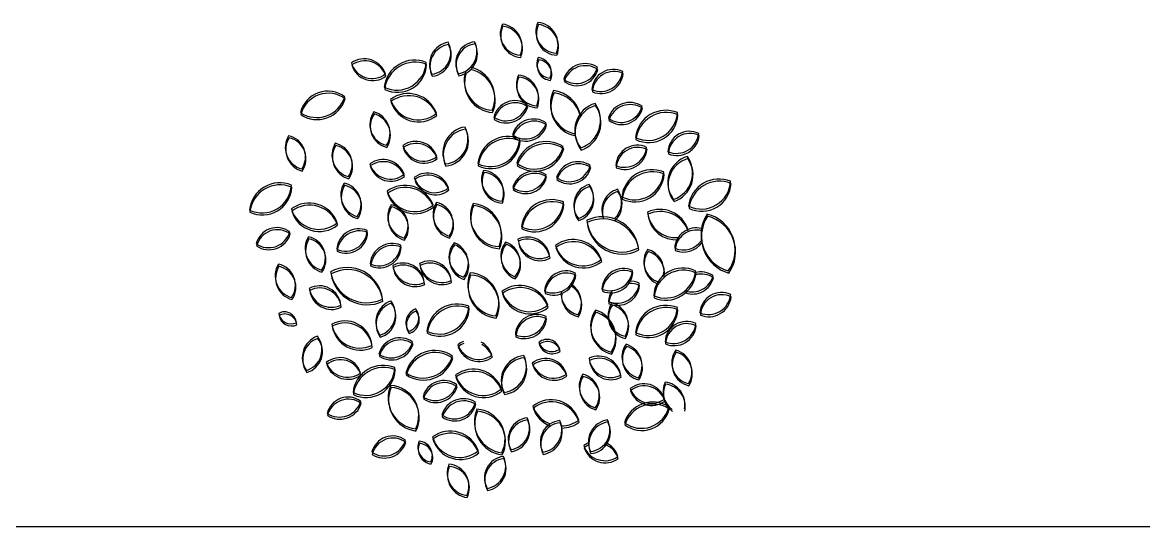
# Model space of a CAD drawing. Header units: inches. Extents: x 15 to 22798, y 21 to 21519.
# Drawn here: x 15844.7 to 15910.4, y 13372.7 to 13402.2 of the extents above; entities that cross this region are included whole.
import ezdxf

# ---------------------------------------------------------------- set-up
doc = ezdxf.new("R2010")
doc.units = ezdxf.units.IN
doc.header["$MEASUREMENT"] = 0
doc.layers.add('ARREDAMENTO', color=8, linetype='Continuous', lineweight=13)

msp = doc.modelspace()

# ---------------------------------------------------------------- linework, layer by layer
for p, q in [((14871.447, 13372.684), (16901.652, 13372.686)), ((15005.711, 13372.692), (16436.668, 13372.693)), ((15682.683, 13372.693), (16060.683, 13372.693))]:
    msp.add_line(p, q)
at = {"layer": 'ARREDAMENTO', "linetype": 'ByBlock', "lineweight": -3}
for centre, radius, start, end in [((15873.921, 13401.546), 1.26, 153.39454, 266.0501), ((15872.632, 13400.81), 1.31, 336.57365, 82.87099), ((15876.011, 13401.668), 1.26, 154.579, 267.23455), ((15876.037, 13401.544), 1.26, 154.5696, 267.22515), ((15874.738, 13400.906), 1.31, 337.75811, 84.05544), ((15874.764, 13400.781), 1.31, 337.74871, 84.04605), ((15873.947, 13401.421), 1.26, 153.38515, 266.0407), ((15872.658, 13400.685), 1.31, 336.56425, 82.86159), ((15869.828, 13399.754), 1.31, 99.88175, 206.17908), ((15869.854, 13399.631), 1.31, 99.87235, 206.16969), ((15868.505, 13400.428), 1.26, 276.70264, 29.35819), ((15868.531, 13400.304), 1.26, 276.69324, 29.34879), ((15871.311, 13399.825), 1.26, 96.70264, 209.35819), ((15871.337, 13399.701), 1.26, 96.69324, 209.34879), ((15869.988, 13400.498), 1.31, 279.88175, 26.17908), ((15870.014, 13400.374), 1.31, 279.87235, 26.16969), ((15864.698, 13398.77), 1.31, 18.90131, 125.19864), ((15875.638, 13399.774), 0.833, 153.39454, 266.0501), ((15874.786, 13399.288), 0.866, 336.57365, 82.87099), ((15865.156, 13400.182), 1.26, 195.7222, 308.37775), ((15864.724, 13398.647), 1.31, 18.89191, 125.18924), ((15865.182, 13400.059), 1.26, 195.7128, 308.36835), ((15867.643, 13398.22), 1.785, 67.5372, 173.83454), ((15866.611, 13399.959), 1.716, 244.35809, 357.01365), ((15867.668, 13398.097), 1.785, 67.5278, 173.82514), ((15866.637, 13399.835), 1.716, 244.3487, 357.00425), ((15870.507, 13397.791), 1.836, 336.57365, 76.91637), ((15870.533, 13397.667), 1.836, 336.56425, 76.90698), ((15875.663, 13399.649), 0.833, 153.38515, 266.0407), ((15874.811, 13399.163), 0.866, 336.56425, 82.86159), ((15877.63, 13398.491), 1.31, 56.45011, 162.74744), ((15877.132, 13399.889), 1.26, 233.271, 345.92655), ((15877.656, 13398.366), 1.31, 56.44071, 162.73805), ((15877.158, 13399.764), 1.26, 233.2616, 345.91716), ((15879.291, 13398.2), 1.26, 64.35809, 177.01365), ((15872.314, 13398.823), 1.765, 162.41137, 266.0501), ((15872.339, 13398.698), 1.765, 162.40197, 266.0407), ((15874.866, 13398.587), 1.26, 154.579, 267.23455), ((15874.891, 13398.462), 1.26, 154.5696, 267.22515), ((15873.592, 13397.824), 1.31, 337.75811, 84.05544), ((15873.618, 13397.7), 1.31, 337.74871, 84.04605), ((15878.534, 13399.476), 1.31, 247.5372, 353.83454), ((15879.317, 13398.074), 1.26, 64.3487, 177.00425), ((15878.56, 13399.351), 1.31, 247.5278, 353.82514), ((15862.562, 13396.523), 1.66, 53.271, 165.92655), ((15877.366, 13397.425), 1.763, 153.39454, 259.26151), ((15875.562, 13396.396), 1.833, 14.26801, 82.87099), ((15861.906, 13398.365), 1.726, 236.45011, 342.74744), ((15862.587, 13396.4), 1.66, 53.2616, 165.91716), ((15861.931, 13398.243), 1.726, 236.44071, 342.73805), ((15867.274, 13396.287), 1.756, 20.00529, 126.30263), ((15867.851, 13398.19), 1.688, 196.82618, 309.48174), ((15867.3, 13396.163), 1.756, 19.99589, 126.29323), ((15867.876, 13398.067), 1.688, 196.81678, 309.47234), ((15873.512, 13396.369), 1.26, 54.45545, 167.11101), ((15873.538, 13396.245), 1.26, 54.44606, 167.10161), ((15877.391, 13397.3), 1.763, 153.38515, 259.25212), ((15875.588, 13396.271), 1.833, 14.25861, 82.86159), ((15878.67, 13395.883), 1.643, 105.86302, 218.51857), ((15876.826, 13396.475), 1.709, 289.04213, 35.33947), ((15880.247, 13396.213), 1.31, 56.45011, 162.74744), ((15866.284, 13396.239), 1.26, 144.23455, 256.8901), ((15866.309, 13396.116), 1.26, 144.22515, 256.88071), ((15864.894, 13395.718), 1.31, 327.41366, 73.711), ((15864.919, 13395.595), 1.31, 327.40426, 73.7016), ((15872.986, 13397.757), 1.31, 237.63456, 343.9319), ((15873.011, 13397.633), 1.31, 237.62516, 343.9225), ((15878.695, 13395.758), 1.643, 105.85362, 218.50918), ((15876.852, 13396.35), 1.709, 289.03273, 35.33007), ((15879.749, 13397.612), 1.26, 233.271, 345.92655), ((15880.272, 13396.088), 1.31, 56.44071, 162.73805), ((15879.774, 13397.486), 1.26, 233.2616, 345.91716), ((15882.362, 13395.278), 1.785, 67.5372, 173.83454), ((15881.33, 13397.016), 1.716, 244.35809, 357.01365), ((15882.387, 13395.152), 1.785, 67.5278, 173.82514), ((15881.355, 13396.891), 1.716, 244.3487, 357.00425), ((15874.627, 13395.243), 1.31, 56.45011, 162.74744), ((15874.13, 13396.642), 1.26, 233.271, 345.92655), ((15874.653, 13395.119), 1.31, 56.44071, 162.73805), ((15874.155, 13396.517), 1.26, 233.2616, 345.91716), ((15861.379, 13394.888), 1.31, 148.24221, 254.53955), ((15859.997, 13394.346), 1.26, 325.0631, 77.71865), ((15870.831, 13394.57), 1.532, 98.77776, 205.0751), ((15870.856, 13394.446), 1.532, 98.76836, 205.0657), ((15869.3, 13395.386), 1.473, 275.59865, 28.25421), ((15869.325, 13395.263), 1.473, 275.58925, 28.24481), ((15873.12, 13393.746), 1.785, 67.5372, 173.83454), ((15883.746, 13394.574), 1.26, 64.35809, 177.01365), ((15882.989, 13395.85), 1.31, 247.5372, 353.83454), ((15883.771, 13394.448), 1.26, 64.3487, 177.00425), ((15883.014, 13395.724), 1.31, 247.5278, 353.82514), ((15861.404, 13394.765), 1.31, 148.23281, 254.53015), ((15860.022, 13394.224), 1.26, 325.0537, 77.70926), ((15864.113, 13394.44), 1.31, 148.24221, 254.53955), ((15864.138, 13394.317), 1.31, 148.23281, 254.53015), ((15862.731, 13393.899), 1.26, 325.0631, 77.71865), ((15862.755, 13393.776), 1.26, 325.0537, 77.70926), ((15867.711, 13393.933), 1.31, 18.90131, 125.19864), ((15868.169, 13395.345), 1.26, 195.7222, 308.37775), ((15867.736, 13393.81), 1.31, 18.89191, 125.18924), ((15868.194, 13395.222), 1.26, 195.7128, 308.36835), ((15872.088, 13395.485), 1.716, 244.35809, 357.01365), ((15873.145, 13393.622), 1.785, 67.5278, 173.82514), ((15872.113, 13395.361), 1.716, 244.3487, 357.00425), ((15875.355, 13393.426), 1.809, 56.45011, 162.74744), ((15874.668, 13395.357), 1.739, 233.271, 345.92655), ((15875.38, 13393.302), 1.809, 56.44071, 162.73805), ((15874.693, 13395.232), 1.739, 233.2616, 345.91716), ((15880.69, 13393.758), 1.26, 64.35809, 177.01365), ((15879.933, 13395.035), 1.31, 247.5372, 353.83454), ((15880.715, 13393.633), 1.26, 64.3487, 177.00425), ((15865.798, 13392.869), 1.31, 20.00529, 126.30263), ((15879.958, 13394.909), 1.31, 247.5278, 353.82514), ((15884.061, 13392.834), 1.586, 105.86302, 218.51857), ((15884.086, 13392.707), 1.586, 105.85362, 218.50918), ((15882.282, 13393.405), 1.649, 289.04213, 35.33947), ((15882.307, 13393.279), 1.649, 289.03273, 35.33007), ((15866.228, 13394.29), 1.26, 196.82618, 309.48174), ((15865.823, 13392.746), 1.31, 19.99589, 126.29323), ((15866.253, 13394.167), 1.26, 196.81678, 309.47234), ((15872.827, 13393.006), 1.26, 154.579, 267.23455), ((15871.553, 13392.244), 1.31, 337.75811, 84.05544), ((15877.212, 13392.743), 1.31, 56.45011, 162.74744), ((15876.714, 13394.142), 1.26, 233.271, 345.92655), ((15877.236, 13392.618), 1.31, 56.44071, 162.73805), ((15876.739, 13394.017), 1.26, 233.2616, 345.91716), ((15881.555, 13391.801), 1.785, 67.5372, 173.83454), ((15868.403, 13392.076), 1.31, 20.00529, 126.30263), ((15868.833, 13393.496), 1.26, 196.82618, 309.48174), ((15868.427, 13391.952), 1.31, 19.99589, 126.29323), ((15868.858, 13393.373), 1.26, 196.81678, 309.47234), ((15872.852, 13392.882), 1.26, 154.5696, 267.22515), ((15871.578, 13392.12), 1.31, 337.74871, 84.04605), ((15874.65, 13392.18), 1.31, 57.63456, 163.9319), ((15874.124, 13393.568), 1.26, 234.45545, 347.11101), ((15874.675, 13392.055), 1.31, 57.62516, 163.9225), ((15874.149, 13393.443), 1.26, 234.44606, 347.10161), ((15880.523, 13393.539), 1.716, 244.35809, 357.01365), ((15881.579, 13391.675), 1.785, 67.5278, 173.82514), ((15880.548, 13393.414), 1.716, 244.3487, 357.00425), ((15885.474, 13391.255), 1.785, 67.5372, 173.83454), ((15884.442, 13392.994), 1.716, 244.35809, 357.01365), ((15885.498, 13391.129), 1.785, 67.5278, 173.82514), ((15859.745, 13391.032), 1.785, 67.5372, 173.83454), ((15858.713, 13392.77), 1.716, 244.35809, 357.01365), ((15859.769, 13390.909), 1.785, 67.5278, 173.82514), ((15858.738, 13392.648), 1.716, 244.3487, 357.00425), ((15864.634, 13392.103), 1.31, 148.24221, 254.53955), ((15864.659, 13391.98), 1.31, 148.23281, 254.53015), ((15863.252, 13391.562), 1.26, 325.0631, 77.71865), ((15863.277, 13391.439), 1.26, 325.0537, 77.70926), ((15867.078, 13390.913), 1.756, 20.00529, 126.30263), ((15867.655, 13392.816), 1.688, 196.82618, 309.48174), ((15867.103, 13390.789), 1.756, 19.99589, 126.29323), ((15867.679, 13392.693), 1.688, 196.81678, 309.47234), ((15878.224, 13391.509), 1.26, 105.81424, 218.46979), ((15878.248, 13391.383), 1.26, 105.80484, 218.46039), ((15876.811, 13391.964), 1.31, 288.99335, 35.29068), ((15876.836, 13391.839), 1.31, 288.98395, 35.28129), ((15879.879, 13391.224), 1.26, 105.86302, 198.52336), ((15879.904, 13391.099), 1.26, 105.85362, 198.51397), ((15878.466, 13391.678), 1.31, 312.16657, 35.33947), ((15878.491, 13391.553), 1.31, 312.15718, 35.33007), ((15884.467, 13392.867), 1.716, 244.3487, 357.00425), ((15861.463, 13389.872), 1.756, 20.00529, 126.30263), ((15867.383, 13390.838), 1.31, 148.24221, 254.53955), ((15866.001, 13390.296), 1.26, 325.0631, 77.71865), ((15870.036, 13390.958), 1.31, 147.41366, 253.711), ((15870.06, 13390.834), 1.31, 147.40426, 253.7016), ((15868.646, 13390.437), 1.26, 324.23455, 76.8901), ((15868.67, 13390.313), 1.26, 324.22515, 76.88071), ((15872.68, 13390.845), 1.767, 154.579, 267.23455), ((15870.894, 13389.776), 1.837, 337.75811, 84.05544), ((15875.682, 13390.047), 1.785, 67.5372, 173.83454), ((15874.65, 13391.786), 1.716, 244.35809, 357.01365), ((15875.706, 13389.923), 1.785, 67.5278, 173.82514), ((15874.674, 13391.661), 1.716, 244.3487, 357.00425), ((15862.04, 13391.776), 1.688, 196.82618, 309.48174), ((15861.488, 13389.75), 1.756, 19.99589, 126.29323), ((15862.064, 13391.654), 1.688, 196.81678, 309.47234), ((15867.408, 13390.714), 1.31, 148.23281, 254.53015), ((15866.025, 13390.173), 1.26, 325.0537, 77.70926), ((15872.704, 13390.721), 1.767, 154.5696, 267.22515), ((15870.918, 13389.652), 1.837, 337.74871, 84.04605), ((15882.022, 13389.534), 1.727, 18.4829, 115.21592), ((15882.938, 13391.263), 1.66, 185.73948, 275.1403), ((15882.046, 13389.409), 1.727, 18.4735, 115.20652), ((15882.963, 13391.137), 1.66, 185.73008, 275.13091), ((15886.645, 13389.784), 2.22, 147.41366, 253.711), ((15884.29, 13388.9), 2.135, 324.23455, 76.8901), ((15878.646, 13388.681), 2.144, 8.8698, 115.16714), ((15879.786, 13390.825), 2.061, 185.69069, 298.34625), ((15878.67, 13388.556), 2.144, 8.8604, 115.15774), ((15879.81, 13390.7), 2.061, 185.6813, 298.33685), ((15886.669, 13389.657), 2.22, 147.40426, 253.7016), ((15884.314, 13388.774), 2.135, 324.22515, 76.88071), ((15859.584, 13388.932), 1.26, 53.271, 165.92655), ((15859.086, 13390.33), 1.31, 236.45011, 342.74744), ((15859.608, 13388.81), 1.26, 53.2616, 165.91716), ((15859.11, 13390.208), 1.31, 236.44071, 342.73805), ((15862.544, 13388.966), 1.31, 148.24221, 254.53955), ((15861.162, 13388.425), 1.26, 325.0631, 77.71865), ((15864.386, 13388.813), 1.31, 68.36575, 174.66309), ((15863.61, 13390.078), 1.26, 245.18664, 357.8422), ((15864.41, 13388.69), 1.31, 68.35636, 174.65369), ((15863.634, 13389.956), 1.26, 245.17725, 357.8328), ((15874.259, 13388.33), 1.31, 8.8698, 115.16714), ((15884.14, 13388.917), 1.26, 75.61321, 177.01365), ((15884.164, 13388.791), 1.26, 75.60381, 177.00425), ((15862.568, 13388.844), 1.31, 148.23281, 254.53015), ((15861.186, 13388.303), 1.26, 325.0537, 77.70926), ((15866.35, 13387.956), 1.31, 68.36575, 174.66309), ((15865.574, 13389.221), 1.26, 245.18664, 357.8422), ((15866.374, 13387.833), 1.31, 68.35636, 174.65369), ((15865.598, 13389.098), 1.26, 245.17725, 357.8328), ((15870.918, 13388.475), 1.26, 138.74104, 251.39659), ((15870.942, 13388.351), 1.26, 138.73164, 251.38719), ((15869.485, 13388.089), 1.31, 321.92015, 68.21748), ((15869.509, 13387.965), 1.31, 321.91075, 68.20809), ((15874.007, 13388.53), 1.31, 141.92015, 248.21748), ((15874.031, 13388.406), 1.31, 141.91075, 248.20809), ((15872.573, 13388.144), 1.26, 318.74104, 71.39659), ((15872.597, 13388.02), 1.26, 318.73164, 71.38719), ((15874.956, 13389.641), 1.26, 185.69069, 298.34625), ((15874.283, 13388.206), 1.31, 8.8604, 115.15774), ((15874.98, 13389.516), 1.26, 185.6813, 298.33685), ((15876.934, 13387.737), 1.756, 20.00529, 126.30263), ((15877.511, 13389.641), 1.688, 196.82618, 309.48174), ((15876.958, 13387.612), 1.756, 19.99589, 126.29323), ((15877.535, 13389.516), 1.688, 196.81678, 309.47234), ((15882.33, 13388.195), 1.26, 145.0631, 250.1681), ((15880.948, 13387.653), 1.31, 348.96108, 74.53955), ((15883.382, 13390.194), 1.31, 247.5372, 324.70601), ((15883.407, 13390.067), 1.31, 247.5278, 324.69661), ((15868.536, 13386.979), 1.26, 5.69069, 118.34625), ((15882.354, 13388.069), 1.26, 145.0537, 250.15871), ((15880.971, 13387.527), 1.31, 348.95168, 74.53015), ((15860.788, 13387.36), 1.31, 148.24221, 254.53955), ((15860.811, 13387.238), 1.31, 148.23281, 254.53015), ((15859.405, 13386.819), 1.26, 325.0631, 77.71865), ((15859.429, 13386.696), 1.26, 325.0537, 77.70926), ((15863.706, 13385.794), 2.061, 5.69069, 118.34625), ((15864.845, 13387.939), 2.144, 188.8698, 295.16714), ((15863.729, 13385.671), 2.061, 5.6813, 118.33685), ((15866.961, 13386.86), 1.26, 5.69069, 118.34625), ((15867.658, 13388.17), 1.31, 188.8698, 295.16714), ((15866.985, 13386.736), 1.26, 5.6813, 118.33685), ((15867.682, 13388.047), 1.31, 188.8604, 295.15774), ((15869.232, 13388.289), 1.31, 188.8698, 295.16714), ((15868.56, 13386.855), 1.26, 5.6813, 118.33685), ((15869.256, 13388.166), 1.31, 188.8604, 295.15774), ((15876.519, 13386.398), 1.26, 64.35809, 177.01365), ((15879.882, 13386.541), 1.26, 65.18664, 177.8422), ((15879.106, 13387.807), 1.31, 248.36575, 354.66309), ((15879.905, 13386.416), 1.26, 65.17725, 177.8328), ((15883.365, 13386.112), 1.716, 64.35809, 177.01365), ((15882.333, 13387.851), 1.785, 247.5372, 353.83454), ((15883.388, 13385.986), 1.716, 64.3487, 177.00425), ((15884.406, 13386.289), 1.31, 56.45011, 103.74888), ((15864.869, 13387.816), 2.144, 188.8604, 295.15774), ((15872.598, 13386.844), 1.837, 157.75811, 264.05544), ((15872.622, 13386.72), 1.837, 157.74871, 264.04605), ((15870.812, 13385.775), 1.767, 334.579, 87.23455), ((15870.835, 13385.651), 1.767, 334.5696, 87.22515), ((15875.762, 13387.674), 1.31, 247.5372, 353.83454), ((15876.543, 13386.273), 1.26, 64.3487, 177.00425), ((15875.786, 13387.55), 1.31, 247.5278, 353.82514), ((15879.13, 13387.681), 1.31, 248.35636, 354.65369), ((15879.503, 13387.073), 1.31, 247.5372, 353.83454), ((15880.26, 13385.797), 1.26, 64.35809, 93.73425), ((15880.284, 13385.671), 1.26, 64.3487, 93.72486), ((15882.357, 13387.725), 1.785, 247.5278, 353.82514), ((15883.908, 13387.688), 1.26, 250.9353, 345.92655), ((15883.932, 13387.562), 1.26, 250.9259, 345.91716), ((15884.429, 13386.163), 1.31, 56.44071, 103.73949), ((15862.072, 13385.523), 1.26, 5.69069, 118.34625), ((15862.769, 13386.834), 1.31, 188.8698, 295.16714), ((15862.096, 13385.4), 1.26, 5.6813, 118.33685), ((15862.793, 13386.711), 1.31, 188.8604, 295.15774), ((15873.802, 13385.05), 1.756, 20.00529, 126.30263), ((15874.379, 13386.954), 1.688, 196.82618, 309.48174), ((15873.826, 13384.925), 1.756, 19.99589, 126.29323), ((15874.402, 13386.829), 1.688, 196.81678, 309.47234), ((15877.49, 13386.323), 1.26, 174.06893, 257.71865), ((15877.514, 13386.198), 1.26, 174.05953, 257.70926), ((15876.108, 13385.782), 1.31, 328.24221, 57.61227), ((15876.132, 13385.657), 1.31, 328.23281, 57.60287), ((15880.26, 13385.797), 1.26, 146.02467, 177.01365), ((15879.527, 13386.948), 1.31, 247.5278, 353.82514), ((15880.284, 13385.671), 1.26, 146.01527, 177.00425), ((15885.62, 13385.133), 1.26, 64.35809, 177.01365), ((15884.863, 13386.409), 1.31, 247.5372, 353.83454), ((15866.68, 13384.656), 1.31, 108.99335, 215.29068), ((15866.704, 13384.532), 1.31, 108.98395, 215.28129), ((15865.267, 13385.111), 1.26, 285.81424, 38.46979), ((15865.291, 13384.988), 1.26, 285.80484, 38.46039), ((15870.142, 13383.934), 1.785, 67.5372, 173.83454), ((15880.239, 13385.058), 1.26, 145.0631, 257.71865), ((15880.263, 13384.932), 1.26, 145.0537, 257.70926), ((15878.857, 13384.516), 1.31, 328.24221, 74.53955), ((15878.88, 13384.391), 1.31, 328.23281, 74.53015), ((15882.357, 13383.856), 1.785, 67.5372, 173.83454), ((15885.644, 13385.006), 1.26, 64.3487, 177.00425), ((15884.886, 13386.283), 1.31, 247.5278, 353.82514), ((15860.019, 13384.554), 0.702, 5.69069, 118.34625), ((15860.408, 13385.285), 0.73, 188.8698, 295.16714), ((15860.043, 13384.432), 0.702, 5.6813, 118.33685), ((15860.431, 13385.163), 0.73, 188.8604, 295.15774), ((15867.997, 13384.614), 0.859, 108.99335, 215.29068), ((15868.02, 13384.49), 0.859, 108.98395, 215.28129), ((15867.07, 13384.912), 0.826, 285.81424, 38.46979), ((15867.094, 13384.789), 0.826, 285.80484, 38.46039), ((15869.11, 13385.673), 1.716, 244.35809, 357.01365), ((15870.165, 13383.81), 1.785, 67.5278, 173.82514), ((15869.134, 13385.549), 1.716, 244.3487, 357.00425), ((15874.805, 13383.847), 1.26, 64.35809, 177.01365), ((15874.048, 13385.123), 1.31, 247.5372, 353.83454), ((15874.829, 13383.722), 1.26, 64.3487, 177.00425), ((15879.525, 13384.44), 1.575, 144.23455, 256.8901), ((15879.548, 13384.315), 1.575, 144.22515, 256.88071), ((15877.787, 13383.789), 1.638, 327.41366, 73.711), ((15877.81, 13383.663), 1.638, 327.40426, 73.7016), ((15881.326, 13385.594), 1.716, 244.35809, 357.01365), ((15882.381, 13383.73), 1.785, 67.5278, 173.82514), ((15881.349, 13385.469), 1.716, 244.3487, 357.00425), ((15863.556, 13383.137), 1.595, 5.73948, 118.39503), ((15864.436, 13384.797), 1.658, 188.91858, 295.21592), ((15863.579, 13383.014), 1.595, 5.73008, 118.38563), ((15864.459, 13384.674), 1.658, 188.90919, 295.20652), ((15874.071, 13384.999), 1.31, 247.5278, 353.82514), ((15883.575, 13383.437), 1.26, 64.35809, 177.01365), ((15882.818, 13384.714), 1.31, 247.5372, 353.83454), ((15883.598, 13383.311), 1.26, 64.3487, 177.00425), ((15882.841, 13384.588), 1.31, 247.5278, 353.82514), ((15862.375, 13382.59), 1.31, 108.99335, 215.29068), ((15862.398, 13382.468), 1.31, 108.98395, 215.28129), ((15860.962, 13383.046), 1.26, 285.81424, 38.46979), ((15860.985, 13382.923), 1.26, 285.80484, 38.46039), ((15866.778, 13382.478), 1.26, 53.271, 165.92655), ((15875.402, 13382.868), 0.777, 15.7222, 128.37775), ((15866.28, 13383.876), 1.31, 236.45011, 342.74744), ((15866.801, 13382.354), 1.26, 53.2616, 165.91716), ((15866.303, 13383.753), 1.31, 236.44071, 342.73805), ((15868.823, 13381.263), 1.739, 53.271, 165.92655), ((15870.972, 13382.362), 1.26, 111.90473, 129.48174), ((15871.402, 13383.783), 1.31, 200.00529, 306.30263), ((15870.995, 13382.238), 1.26, 111.89533, 129.47234), ((15871.425, 13383.659), 1.31, 199.99589, 306.29323), ((15870.972, 13382.362), 1.26, 16.82618, 62.61169), ((15870.995, 13382.238), 1.26, 16.81678, 62.60229), ((15875.684, 13383.739), 0.808, 198.90131, 305.19864), ((15875.425, 13382.743), 0.777, 15.7128, 128.36835), ((15875.707, 13383.614), 0.808, 198.89191, 305.18924), ((15881.052, 13382.623), 1.26, 144.23455, 256.8901), ((15881.075, 13382.497), 1.26, 144.22515, 256.88071), ((15879.662, 13382.101), 1.31, 327.41366, 73.711), ((15879.685, 13381.976), 1.31, 327.40426, 73.7016), ((15883.971, 13382.286), 1.26, 144.23455, 256.8901), ((15882.582, 13381.765), 1.31, 327.41366, 73.711), ((15863.274, 13381.319), 1.26, 16.82618, 129.48174), ((15863.297, 13381.196), 1.26, 16.81678, 129.47234), ((15868.136, 13383.193), 1.809, 236.45011, 342.74744), ((15868.846, 13381.139), 1.739, 53.2616, 165.91716), ((15868.159, 13383.07), 1.809, 236.44071, 342.73805), ((15874.192, 13381.233), 1.473, 95.59865, 208.25421), ((15874.215, 13381.109), 1.473, 95.58925, 208.24481), ((15872.66, 13382.05), 1.532, 278.77776, 25.0751), ((15872.683, 13381.926), 1.532, 278.76836, 25.0657), ((15875.323, 13381.274), 1.26, 15.7222, 128.37775), ((15875.346, 13381.15), 1.26, 15.7128, 128.36835), ((15878.428, 13381.356), 1.31, 8.91858, 115.21592), ((15879.123, 13382.668), 1.26, 185.73948, 298.39503), ((15878.451, 13381.231), 1.31, 8.90919, 115.20652), ((15879.146, 13382.542), 1.26, 185.73008, 298.38563), ((15883.994, 13382.16), 1.26, 144.22515, 256.88071), ((15882.604, 13381.639), 1.31, 327.40426, 73.7016), ((15863.704, 13382.739), 1.31, 200.00529, 306.30263), ((15863.728, 13382.617), 1.31, 199.99589, 306.29323), ((15865.811, 13380.342), 1.785, 67.5372, 173.83454), ((15864.779, 13382.081), 1.716, 244.35809, 357.01365), ((15865.834, 13380.219), 1.785, 67.5278, 173.82514), ((15864.802, 13381.958), 1.716, 244.3487, 357.00425), ((15871.086, 13380.147), 1.756, 20.00529, 126.30263), ((15871.109, 13380.022), 1.756, 19.99589, 126.29323), ((15875.78, 13382.686), 1.31, 198.90131, 305.19864), ((15875.803, 13382.562), 1.31, 198.89191, 305.18924), ((15869.362, 13379.978), 1.26, 53.271, 165.92655), ((15869.384, 13379.854), 1.26, 53.2616, 165.91716), ((15871.663, 13382.05), 1.688, 196.82618, 309.48174), ((15871.686, 13381.926), 1.688, 196.81678, 309.47234), ((15878.597, 13380.901), 1.31, 147.41366, 253.711), ((15878.62, 13380.776), 1.31, 147.40426, 253.7016), ((15877.207, 13380.38), 1.26, 324.23455, 76.8901), ((15877.23, 13380.255), 1.26, 324.22515, 76.88071), ((15881.077, 13379.791), 1.26, 16.82618, 129.48174), ((15883.456, 13380.583), 1.26, 153.39454, 235.24985), ((15883.479, 13380.457), 1.26, 153.38515, 235.24045), ((15882.167, 13379.847), 1.31, 348.05169, 82.87099), ((15882.19, 13379.721), 1.31, 348.04229, 82.86159), ((15867.929, 13380.224), 1.833, 156.57365, 262.87099), ((15867.952, 13380.1), 1.833, 156.56425, 262.86159), ((15866.125, 13379.194), 1.763, 333.39454, 86.0501), ((15866.148, 13379.071), 1.763, 333.38515, 86.0407), ((15868.864, 13381.376), 1.31, 236.45011, 342.74744), ((15868.887, 13381.253), 1.31, 236.44071, 342.73805), ((15881.507, 13381.211), 1.31, 200.00529, 306.30263), ((15881.099, 13379.665), 1.26, 16.81678, 129.47234), ((15881.53, 13381.086), 1.31, 199.99589, 306.29323), ((15863.742, 13379.008), 1.26, 53.271, 165.92655), ((15863.245, 13380.406), 1.31, 236.45011, 342.74744), ((15863.765, 13378.885), 1.26, 53.2616, 165.91716), ((15863.267, 13380.283), 1.31, 236.44071, 342.73805), ((15870.506, 13378.863), 1.31, 57.63456, 163.9319), ((15869.979, 13380.25), 1.26, 234.45545, 347.11101), ((15870.528, 13378.739), 1.31, 57.62516, 163.9225), ((15870.002, 13380.127), 1.26, 234.44606, 347.10161), ((15875.641, 13378.429), 1.688, 16.82618, 129.48174), ((15876.217, 13380.333), 1.756, 200.00529, 248.99379), ((15875.663, 13378.304), 1.688, 16.81678, 129.47234), ((15881.586, 13378.254), 1.726, 56.45011, 162.74744), ((15881.608, 13378.129), 1.726, 56.44071, 162.73805), ((15872.984, 13378.828), 1.836, 156.57365, 262.87099), ((15873.006, 13378.704), 1.836, 156.56425, 262.86159), ((15871.178, 13377.797), 1.765, 333.39454, 86.0501), ((15871.2, 13377.673), 1.765, 333.38515, 86.0407), ((15874.389, 13377.806), 1.26, 96.70264, 209.35819), ((15873.066, 13378.48), 1.31, 279.88175, 26.17908), ((15876.24, 13380.208), 1.756, 199.99589, 248.98439), ((15880.93, 13380.097), 1.66, 233.271, 345.92655), ((15880.952, 13379.971), 1.66, 233.2616, 345.91716), ((15874.411, 13377.682), 1.26, 96.69324, 209.34879), ((15873.088, 13378.355), 1.31, 279.87235, 26.16969), ((15876.271, 13377.635), 1.26, 95.59865, 208.25421), ((15876.293, 13377.51), 1.26, 95.58925, 208.24481), ((15874.961, 13378.334), 1.31, 278.77776, 25.0751), ((15874.983, 13378.209), 1.31, 278.76836, 25.0657), ((15876.217, 13380.333), 1.756, 271.02015, 306.30263), ((15876.24, 13380.208), 1.756, 271.01075, 306.29323), ((15879.139, 13377.639), 1.31, 98.77776, 205.0751), ((15879.161, 13377.514), 1.31, 98.76836, 205.0657), ((15877.829, 13378.338), 1.26, 275.59865, 28.25421), ((15877.852, 13378.213), 1.26, 275.58925, 28.24481), ((15866.359, 13376.73), 1.26, 53.271, 165.92655), ((15865.861, 13378.129), 1.31, 236.45011, 342.74744), ((15866.381, 13376.607), 1.26, 53.2616, 165.91716), ((15869.729, 13376.518), 1.756, 20.00529, 126.30263), ((15870.305, 13378.422), 1.688, 196.82618, 309.48174), ((15869.751, 13376.394), 1.756, 19.99589, 126.29323), ((15870.328, 13378.298), 1.688, 196.81678, 309.47234), ((15865.883, 13378.005), 1.31, 236.44071, 342.73805), ((15868.706, 13377.332), 0.866, 156.57365, 262.87099), ((15868.728, 13377.208), 0.866, 156.56425, 262.86159), ((15867.854, 13376.846), 0.833, 333.39454, 86.0501), ((15867.876, 13376.722), 0.833, 333.38515, 86.0407), ((15878.336, 13376.438), 1.26, 113.68164, 128.37775), ((15878.793, 13377.85), 1.31, 198.90131, 305.19864), ((15878.358, 13376.312), 1.26, 113.67224, 128.36835), ((15878.815, 13377.724), 1.31, 198.89191, 305.18924), ((15878.336, 13376.438), 1.26, 15.7222, 66.22672), ((15878.358, 13376.312), 1.26, 15.7128, 66.21732), ((15872.995, 13375.537), 1.26, 96.70264, 209.35819), ((15873.017, 13375.412), 1.26, 96.69324, 209.34879), ((15871.672, 13376.21), 1.31, 279.88175, 26.17908), ((15871.694, 13376.086), 1.31, 279.87235, 26.16969), ((15870.859, 13375.81), 1.31, 156.57365, 262.87099), ((15870.881, 13375.686), 1.31, 156.56425, 262.86159), ((15869.57, 13375.074), 1.26, 333.39454, 86.0501), ((15869.592, 13374.95), 1.26, 333.38515, 86.0407)]:
    msp.add_arc(centre, radius, start, end, dxfattribs=at)

doc.saveas('drawing.dxf')
